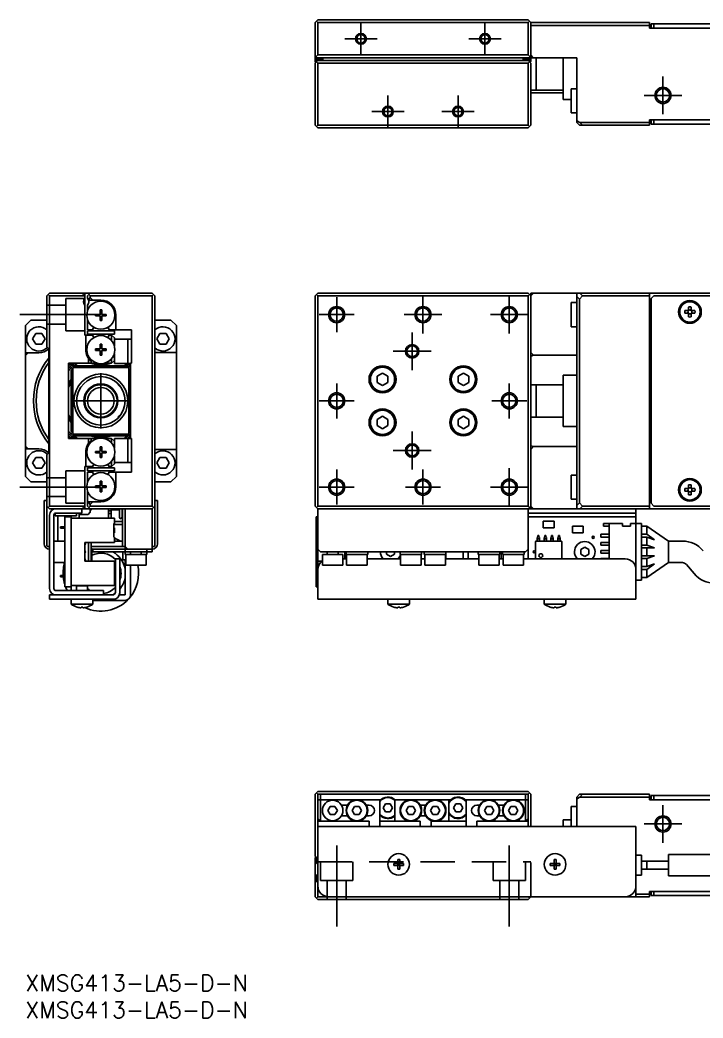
# Model space of a CAD drawing. Extents: x -1 to 551, y -8 to 181.
# Drawn here: x -1 to 125.7, y -8 to 177.1 of the extents above; entities that cross this region are included whole.
import ezdxf

# ---------------------------------------------------------------- set-up
doc = ezdxf.new("R2010")
doc.units = 0
doc.header["$LTSCALE"] = 0.5
doc.linetypes.add('CENTER', pattern=[50.8, 31.75, -6.35, 6.35, -6.35])
doc.linetypes.add('DASHED', pattern=[19.05, 12.7, -6.35])
for name, color, linetype in [('MSM_CENTER', 1, 'CENTER'), ('MSM_CONTINUOUS', 7, 'CONTINUOUS'), ('MSM_DASHED', 4, 'DASHED'), ('MSM_NARROW', 5, 'CONTINUOUS'), ('MSM_PART_NUMBER', 7, 'CONTINUOUS')]:
    doc.layers.add(name, color=color, linetype=linetype)
doc.styles.get("Standard").update_dxf_attribs({"font": 'txt.shx', "height": 1, "bigfont": 'bigfont.shx'})

# ---------------------------------------------------------------- blocks, each defined once
blk = doc.blocks.new('*U2')
at = {"layer": 'MSM_PART_NUMBER'}
blk.add_text('XMSG413-LA5-D-N', height=3, dxfattribs=at).set_placement((0, -3))
blk = doc.blocks.new('*U3')
at = {"layer": 'MSM_PART_NUMBER'}
blk.add_text('XMSG413-LA5-D-N', height=3, dxfattribs=at).set_placement((0, -8))

msp = doc.modelspace()

# ---------------------------------------------------------------- linework, layer by layer
at = {"layer": 'MSM_CENTER'}
for p, q in [((62.23, 170.64), (62.23, 176.64)), ((85.23, 170.64), (85.23, 176.64)), ((59.23, 173.64), (65.23, 173.64)), ((82.23, 173.64), (88.23, 173.64)), ((118.23, 166.64), (118.23, 159.64)), ((67.23, 157.14), (67.23, 163.14)), ((80.23, 157.14), (80.23, 163.14)), ((114.73, 163.14), (121.73, 163.14)), ((64.23, 160.14), (70.23, 160.14)), ((77.23, 160.14), (83.23, 160.14)), ((73.73, 118.98), (73.73, 125.98)), ((89.73, 118.98), (89.73, 125.98)), ((57.73, 119.23), (57.73, 125.73)), ((-1, 122.48), (14, 122.48)), ((54.48, 122.48), (60.98, 122.48)), ((70.23, 122.48), (77.23, 122.48)), ((86.23, 122.48), (93.23, 122.48)), ((71.73, 112.18), (71.73, 119.18)), ((68.23, 115.68), (75.23, 115.68)), ((14, 101.33), (14, 111.63)), ((57.73, 103.23), (57.73, 109.73)), ((89.73, 103.23), (89.73, 109.73)), ((8.85, 106.48), (19.15, 106.48)), ((54.48, 106.48), (60.98, 106.48)), ((86.48, 106.48), (92.98, 106.48)), ((71.73, 93.78), (71.73, 100.78)), ((68.23, 97.28), (75.23, 97.28)), ((57.73, 87.23), (57.73, 93.73)), ((73.73, 87.23), (73.73, 93.73)), ((89.73, 86.98), (89.73, 93.98)), ((-1, 90.48), (14, 90.48)), ((54.48, 90.48), (60.98, 90.48)), ((70.48, 90.48), (76.98, 90.48)), ((86.23, 90.48), (93.23, 90.48)), ((118.23, 31.5), (118.23, 24.5)), ((114.73, 28), (121.73, 28)), ((57.73, 24), (57.73, 9)), ((89.73, 24), (89.73, 9))]:
    msp.add_line(p, q, dxfattribs=at)
at = {"layer": 'MSM_CONTINUOUS'}
for p, q in [((54.23, 177.14), (53.73, 176.64)), ((53.73, 169.44), (53.73, 176.64)), ((54.23, 176.64), (53.98, 176.89)), ((54.23, 177.14), (93.23, 177.14)), ((93.23, 176.64), (54.23, 176.64)), ((54.23, 176.64), (54.23, 170.64)), ((93.73, 176.64), (93.23, 177.14)), ((93.48, 176.89), (93.23, 176.64)), ((93.23, 170.64), (93.23, 176.64)), ((93.73, 176.64), (115.73, 176.64)), ((93.73, 169.44), (93.73, 176.64)), ((115.73, 176.14), (93.73, 176.14)), ((115.73, 176.64), (115.73, 175.64)), ((116.03, 175.64), (116.03, 176.44)), ((116.03, 176.44), (131.03, 176.44)), ((116.53, 176.44), (116.53, 175.64)), ((131.23, 175.64), (115.73, 175.64)), ((53.73, 170.14), (54.23, 170.64)), ((54.23, 170.64), (93.23, 170.64)), ((93.23, 170.64), (93.73, 170.14)), ((94.23, 170.14), (93.73, 170.64)), ((102.23, 170.14), (53.73, 170.14)), ((53.73, 169.94), (55.13, 169.94)), ((54.23, 169.64), (53.73, 169.14)), ((53.83, 169.34), (53.73, 169.44)), ((53.73, 157.64), (53.73, 169.14)), ((53.83, 169.24), (53.83, 169.44)), ((54.23, 169.14), (53.98, 169.39)), ((54.83, 169.74), (54.13, 169.74)), ((54.23, 169.64), (93.23, 169.64)), ((93.23, 169.14), (54.23, 169.14)), ((54.23, 169.14), (54.23, 157.64)), ((55.13, 169.94), (55.13, 169.64)), ((93.73, 169.94), (92.33, 169.94)), ((92.33, 169.94), (92.33, 169.64)), ((93.33, 169.74), (92.63, 169.74)), ((93.73, 169.14), (93.23, 169.64)), ((93.48, 169.39), (93.23, 169.14)), ((93.23, 157.64), (93.23, 169.14)), ((93.63, 169.44), (93.63, 169.24)), ((93.73, 169.44), (93.63, 169.34)), ((93.73, 169.14), (93.73, 157.64)), ((94.73, 164.14), (94.73, 170.14)), ((99.73, 162.39), (99.73, 170.14)), ((102.23, 158.14), (102.23, 170.14)), ((93.73, 164.14), (99.73, 164.14)), ((93.73, 163.64), (99.73, 163.64)), ((101.23, 164.39), (101.23, 159.89)), ((102.23, 164.39), (101.23, 164.39)), ((99.73, 162.39), (101.23, 162.39)), ((101.23, 159.89), (102.23, 159.89)), ((53.73, 157.64), (54.23, 157.14)), ((53.98, 157.39), (54.23, 157.64)), ((54.23, 157.64), (93.23, 157.64)), ((93.23, 157.64), (93.48, 157.39)), ((93.23, 157.14), (93.73, 157.64)), ((102.23, 158.45), (102.84, 158.14)), ((102.73, 157.64), (102.23, 158.14)), ((115.73, 157.64), (102.73, 157.64)), ((102.84, 158.14), (115.73, 158.14)), ((102.84, 158.14), (103.34, 157.64)), ((131.23, 158.64), (115.73, 158.64)), ((115.73, 158.64), (115.73, 157.64)), ((116.03, 157.84), (116.03, 158.64)), ((116.03, 157.84), (131.43, 157.84)), ((116.53, 158.64), (116.53, 157.84)), ((93.23, 157.14), (54.23, 157.14)), ((4, 125.98), (4.5, 126.48)), ((4, 116.48), (4, 125.98)), ((4.25, 126.23), (4.5, 125.98)), ((4.5, 126.48), (23.5, 126.48)), ((4.5, 125.98), (4.5, 86.98)), ((11, 125.98), (4.5, 125.98)), ((11, 125.98), (10.5, 126.48)), ((11, 126.48), (11, 118.68)), ((11.5, 125.98), (12, 126.48)), ((11.5, 125.54), (11.5, 125.98)), ((11.75, 126.23), (12, 125.98)), ((12, 125.98), (12, 125.68)), ((23.5, 125.98), (12, 125.98)), ((24, 125.98), (23.5, 126.48)), ((23.5, 125.98), (23.75, 126.23)), ((23.5, 86.98), (23.5, 125.98)), ((24, 125.98), (24, 79.68)), ((53.73, 125.98), (54.23, 126.48)), ((53.73, 86.98), (53.73, 125.98)), ((53.98, 126.23), (54.23, 125.98)), ((54.23, 126.48), (93.23, 126.48)), ((54.23, 125.98), (54.23, 86.98)), ((93.23, 125.98), (54.23, 125.98)), ((93.23, 126.48), (93.73, 125.98)), ((93.23, 125.98), (93.48, 126.23)), ((93.23, 86.98), (93.23, 125.98)), ((93.73, 125.98), (94.23, 126.48)), ((93.73, 126.48), (93.73, 86.48)), ((137.23, 126.48), (93.73, 126.48)), ((102.23, 86.48), (102.23, 126.48)), ((103.34, 125.98), (102.73, 125.36)), ((102.84, 126.48), (103.34, 125.98)), ((115.73, 125.98), (103.34, 125.98)), ((115.73, 126.48), (115.73, 86.48)), ((116.53, 125.98), (116.03, 125.48)), ((130.53, 125.98), (116.53, 125.98)), ((11.5, 124.21), (11.5, 123.09)), ((12, 125.68), (11.69, 125.23)), ((11.7, 125.18), (14, 125.18)), ((12.5, 125.18), (12, 125.68)), ((101.23, 124.73), (101.23, 120.23)), ((102.23, 124.73), (101.23, 124.73)), ((102.73, 125.36), (102.23, 125.86)), ((102.73, 125.36), (102.73, 87.59)), ((116.03, 125.48), (116.03, 87.48)), ((13, 122.52), (13.8, 122.52)), ((13, 122.52), (13, 122.23)), ((13, 122.23), (13.8, 122.23)), ((13.53, 122.23), (13.53, 122.52)), ((13.86, 123.38), (14.15, 123.38)), ((13.86, 122.58), (13.86, 123.38)), ((14.15, 122.85), (13.86, 122.85)), ((14.15, 122.58), (14.15, 123.38)), ((14.21, 122.52), (15, 122.52)), ((14.21, 122.23), (15, 122.23)), ((14.47, 122.23), (14.47, 122.52)), ((15, 122.52), (15, 122.23)), ((16.8, 122.38), (16.8, 119.68)), ((122.99, 123.22), (122.31, 123.22)), ((122.31, 122.74), (122.99, 122.74)), ((122.99, 123.89), (122.99, 123.22)), ((122.99, 122.74), (122.99, 122.06)), ((123.47, 123.22), (123.47, 123.89)), ((124.15, 123.22), (123.47, 123.22)), ((123.47, 122.06), (123.47, 122.74)), ((123.47, 122.74), (124.15, 122.74)), ((1, 121.48), (0, 120.48)), ((0, 92.48), (0, 120.48)), ((1, 121.48), (4, 121.48)), ((11.5, 121.66), (11.5, 119.68)), ((13.86, 121.38), (13.86, 122.17)), ((13.86, 121.91), (14.15, 121.91)), ((13.86, 121.38), (14.15, 121.38)), ((14.15, 121.38), (14.15, 122.17)), ((24, 121.48), (27, 121.48)), ((28, 120.48), (27, 121.48)), ((28, 120.48), (28, 92.48)), ((1.35, 117.98), (1.92, 118.98)), ((1.92, 118.98), (3.08, 118.98)), ((3.08, 118.98), (3.65, 117.98)), ((11, 118.68), (12.45, 118.68)), ((11.2, 118.68), (11.2, 115.98)), ((11.5, 119.68), (12.45, 119.68)), ((11.5, 118.88), (11.5, 119.48)), ((16.5, 119.48), (11.5, 119.48)), ((16.5, 118.88), (11.5, 118.88)), ((12.45, 119.68), (12.6, 119.94)), ((12.45, 118.68), (12.58, 118.45)), ((15.38, 118.38), (15.55, 118.68)), ((15.4, 119.94), (15.55, 119.68)), ((15.55, 119.68), (19.7, 119.68)), ((15.55, 118.68), (16, 118.68)), ((16, 117.64), (16, 118.68)), ((16, 118.68), (16.5, 118.18)), ((16.5, 118.88), (16.5, 119.48)), ((19.7, 119.68), (19.7, 113.48)), ((24.35, 117.98), (24.92, 118.98)), ((24.92, 118.98), (26.08, 118.98)), ((26.08, 118.98), (26.65, 117.98)), ((101.23, 120.23), (102.23, 120.23)), ((1.92, 116.98), (1.35, 117.98)), ((3.08, 116.98), (1.92, 116.98)), ((3.65, 117.98), (3.08, 116.98)), ((13.86, 116.98), (14.15, 116.98)), ((13.86, 116.18), (13.86, 116.98)), ((14.15, 116.18), (14.15, 116.98)), ((16.5, 118.18), (16.5, 116.69)), ((19.7, 117.93), (16.5, 117.93)), ((19, 113.43), (19, 117.93)), ((24.92, 116.98), (24.35, 117.98)), ((26.08, 116.98), (24.92, 116.98)), ((26.65, 117.98), (26.08, 116.98)), ((0, 114.88), (0.5, 115.38)), ((0, 115.38), (2.5, 115.38)), ((4.35, 116.13), (4, 116.48)), ((4.35, 96.83), (4.35, 116.13)), ((13, 116.12), (13.8, 116.12)), ((13, 116.12), (13, 115.83)), ((13, 115.83), (13.8, 115.83)), ((13.53, 115.83), (13.53, 116.12)), ((14.15, 116.45), (13.86, 116.45)), ((13.86, 114.98), (13.86, 115.77)), ((13.86, 115.51), (14.15, 115.51)), ((13.86, 114.98), (14.15, 114.98)), ((14.15, 114.98), (14.15, 115.77)), ((14.21, 116.12), (15, 116.12)), ((14.21, 115.83), (15, 115.83)), ((14.47, 115.83), (14.47, 116.12)), ((15, 116.12), (15, 115.83)), ((16.5, 115.26), (16.5, 113.43)), ((28, 115.48), (24, 115.48)), ((94.23, 114.96), (93.73, 115.46)), ((93.73, 114.78), (94.23, 114.96)), ((102.23, 114.96), (94.23, 114.96)), ((116.03, 116.48), (115.73, 116.48)), ((8, 113.48), (8, 99.48)), ((13.29, 113.48), (8, 113.48)), ((8.5, 112.18), (9.3, 112.98)), ((9.3, 112.98), (18.7, 112.98)), ((11.7, 113.48), (11.7, 114.38)), ((12.2, 113.83), (12.2, 113.48)), ((16, 113.48), (14.71, 113.48)), ((16, 113.48), (16, 114.31)), ((16.5, 113.98), (16, 113.48)), ((16.5, 113.43), (19.5, 113.43)), ((18.7, 112.98), (19.5, 112.18)), ((19.7, 113.48), (19.5, 113.48)), ((19.5, 113.48), (19.5, 99.48)), ((115.73, 114.73), (116.03, 114.73)), ((8.5, 100.78), (8.5, 112.18)), ((8.8, 112.48), (8.8, 100.48)), ((19, 112.68), (9, 112.68)), ((19.2, 100.48), (19.2, 112.48)), ((65.23, 111.05), (66.23, 111.63)), ((66.23, 111.63), (67.23, 111.05)), ((80.23, 111.05), (81.23, 111.63)), ((81.23, 111.63), (82.23, 111.05)), ((99.73, 101.73), (99.73, 111.23)), ((102.23, 111.23), (99.73, 111.23)), ((115.93, 111.48), (115.73, 111.28)), ((116.03, 111.48), (115.93, 111.48)), ((115.93, 111.48), (115.93, 101.48)), ((17.2, 109.45), (17.2, 109.64)), ((17.2, 109.45), (17.43, 109.23)), ((17.43, 109.39), (17.43, 109.23)), ((65.23, 109.9), (65.23, 111.05)), ((66.23, 109.32), (65.23, 109.9)), ((67.23, 109.9), (66.23, 109.32)), ((67.23, 111.05), (67.23, 109.9)), ((80.23, 109.9), (80.23, 111.05)), ((81.23, 109.32), (80.23, 109.9)), ((82.23, 109.9), (81.23, 109.32)), ((82.23, 111.05), (82.23, 109.9)), ((99.73, 109.48), (93.73, 109.48)), ((94.73, 103.48), (94.73, 109.48)), ((17.43, 109.23), (17.56, 109.23)), ((17.43, 103.73), (17.2, 103.5)), ((17.43, 103.73), (17.43, 103.56)), ((17.56, 103.73), (17.43, 103.73)), ((17.2, 103.31), (17.2, 103.5)), ((65.23, 103.05), (66.23, 103.63)), ((65.23, 101.9), (65.23, 103.05)), ((66.23, 101.32), (65.23, 101.9)), ((66.23, 103.63), (67.23, 103.05)), ((67.23, 101.9), (66.23, 101.32)), ((67.23, 103.05), (67.23, 101.9)), ((80.23, 103.05), (81.23, 103.63)), ((80.23, 101.9), (80.23, 103.05)), ((81.23, 101.32), (80.23, 101.9)), ((81.23, 103.63), (82.23, 103.05)), ((82.23, 101.9), (81.23, 101.32)), ((82.23, 103.05), (82.23, 101.9)), ((93.73, 103.48), (99.73, 103.48)), ((9.3, 99.98), (8.5, 100.78)), ((9, 100.28), (19, 100.28)), ((18.7, 99.98), (9.3, 99.98)), ((19.5, 100.78), (18.7, 99.98)), ((99.73, 101.73), (102.23, 101.73)), ((115.73, 101.68), (115.93, 101.48)), ((115.93, 101.48), (116.03, 101.48)), ((8, 99.48), (13.29, 99.48)), ((11.7, 98.57), (11.7, 99.48)), ((12.2, 99.48), (12.2, 99.12)), ((14.71, 99.48), (16, 99.48)), ((16, 98.64), (16, 99.48)), ((16, 99.48), (16.5, 98.98)), ((19.5, 99.53), (16.5, 99.53)), ((16.5, 99.53), (16.5, 97.69)), ((19, 95.03), (19, 99.53)), ((19.7, 99.48), (19.5, 99.48)), ((19.7, 99.48), (19.7, 93.28)), ((94.23, 97.99), (93.73, 98.17)), ((116.03, 98.23), (115.73, 98.23)), ((0.5, 97.58), (0, 98.08)), ((0, 97.58), (2.5, 97.58)), ((4, 96.48), (4.35, 96.83)), ((4, 79.68), (4, 96.48)), ((11.2, 94.28), (11.2, 96.98)), ((13, 97.12), (13.8, 97.12)), ((13, 97.12), (13, 96.83)), ((13, 96.83), (13.8, 96.83)), ((13.53, 96.83), (13.53, 97.12)), ((13.86, 97.98), (14.15, 97.98)), ((13.86, 97.18), (13.86, 97.98)), ((14.15, 97.45), (13.86, 97.45)), ((13.86, 95.98), (13.86, 96.77)), ((13.86, 96.51), (14.15, 96.51)), ((14.15, 97.18), (14.15, 97.98)), ((14.15, 95.98), (14.15, 96.77)), ((14.21, 97.12), (15, 97.12)), ((14.21, 96.83), (15, 96.83)), ((14.47, 96.83), (14.47, 97.12)), ((15, 97.12), (15, 96.83)), ((24, 97.48), (28, 97.48)), ((93.73, 97.49), (94.23, 97.99)), ((94.23, 97.99), (102.23, 97.99)), ((115.73, 96.48), (116.03, 96.48)), ((1.35, 94.98), (1.92, 95.98)), ((1.92, 93.98), (1.35, 94.98)), ((1.92, 95.98), (3.08, 95.98)), ((3.08, 95.98), (3.65, 94.98)), ((3.65, 94.98), (3.08, 93.98)), ((12.45, 94.28), (12.58, 94.5)), ((13.86, 95.98), (14.15, 95.98)), ((15.38, 94.57), (15.55, 94.28)), ((16, 94.28), (16, 95.31)), ((16.5, 94.78), (16, 94.28)), ((16.5, 96.26), (16.5, 94.78)), ((16.5, 95.03), (19.7, 95.03)), ((24.35, 94.98), (24.92, 95.98)), ((24.92, 93.98), (24.35, 94.98)), ((24.92, 95.98), (26.08, 95.98)), ((26.08, 95.98), (26.65, 94.98)), ((26.65, 94.98), (26.08, 93.98)), ((3.08, 93.98), (1.92, 93.98)), ((12.45, 94.28), (11, 94.28)), ((11, 94.28), (11, 86.48)), ((11.5, 93.48), (11.5, 94.08)), ((16.5, 94.08), (11.5, 94.08)), ((16.5, 93.48), (11.5, 93.48)), ((12.45, 93.28), (11.5, 93.28)), ((11.5, 93.28), (11.5, 91.29)), ((12.6, 93.02), (12.45, 93.28)), ((15.55, 93.28), (15.4, 93.02)), ((16, 94.28), (15.55, 94.28)), ((19.7, 93.28), (15.55, 93.28)), ((16.5, 93.48), (16.5, 94.08)), ((16.8, 93.28), (16.8, 90.58)), ((26.08, 93.98), (24.92, 93.98)), ((101.23, 92.73), (101.23, 88.23)), ((102.23, 92.73), (101.23, 92.73)), ((0, 92.48), (1, 91.48)), ((4, 91.48), (1, 91.48)), ((13, 90.72), (13.8, 90.72)), ((13, 90.72), (13, 90.43)), ((13.53, 90.43), (13.53, 90.72)), ((13.86, 91.58), (14.15, 91.58)), ((13.86, 90.78), (13.86, 91.58)), ((14.15, 91.05), (13.86, 91.05)), ((14.15, 90.78), (14.15, 91.58)), ((14.21, 90.72), (15, 90.72)), ((14.47, 90.43), (14.47, 90.72)), ((15, 90.72), (15, 90.43)), ((27, 91.48), (24, 91.48)), ((27, 91.48), (28, 92.48)), ((122.99, 90.89), (122.99, 90.22)), ((123.47, 90.22), (123.47, 90.89)), ((11.5, 89.86), (11.5, 86.98)), ((13, 90.43), (13.8, 90.43)), ((13.86, 89.58), (13.86, 90.37)), ((13.86, 90.11), (14.15, 90.11)), ((13.86, 89.58), (14.15, 89.58)), ((14.15, 89.58), (14.15, 90.37)), ((14.21, 90.43), (15, 90.43)), ((122.99, 90.22), (122.31, 90.22)), ((122.31, 89.74), (122.99, 89.74)), ((122.99, 89.74), (122.99, 89.06)), ((124.15, 90.22), (123.47, 90.22)), ((123.47, 89.06), (123.47, 89.74)), ((123.47, 89.74), (124.15, 89.74)), ((3.5, 87.98), (3.5, 79.98)), ((3.5, 87.98), (4, 87.98)), ((11.5, 87.78), (14, 87.78)), ((11.65, 87.78), (12, 87.28)), ((12, 87.28), (12.5, 87.78)), ((12, 87.28), (12, 86.98)), ((24, 87.98), (24.5, 87.98)), ((24.5, 87.98), (24.5, 79.98)), ((101.23, 88.23), (102.23, 88.23)), ((102.23, 87.09), (102.73, 87.59)), ((102.73, 87.59), (103.34, 86.98)), ((116.03, 87.48), (116.53, 86.98)), ((4.5, 86.48), (4, 86.98)), ((4.5, 86.98), (4.25, 86.73)), ((4.5, 86.98), (11, 86.98)), ((23.5, 86.48), (4.5, 86.48)), ((4.5, 85.28), (4.5, 71.68)), ((5.3, 85.28), (5.3, 71.68)), ((5.5, 85.62), (5.5, 85.18)), ((9.5, 85.18), (5.5, 85.18)), ((10.5, 85.68), (5.7, 85.68)), ((6, 85.18), (6, 80.48)), ((9.5, 85.18), (9.5, 85.68)), ((10, 84.73), (10, 85.68)), ((11.58, 85.4), (10, 85.4)), ((10.5, 86.48), (11, 86.98)), ((10.5, 86.48), (10.5, 85.68)), ((11.5, 86.98), (12, 86.48)), ((11.97, 85.75), (11.65, 85.42)), ((12, 86.98), (11.75, 86.73)), ((12, 86.98), (23.5, 86.98)), ((12, 86.48), (12, 85.82)), ((12, 86.29), (12.11, 86.29)), ((15.43, 86.48), (15.43, 84.73)), ((15.43, 86.08), (15.93, 86.08)), ((15.43, 85.58), (15.93, 85.58)), ((15.93, 84.73), (15.93, 86.48)), ((17.43, 86.28), (15.93, 86.28)), ((17.43, 86.48), (17.43, 84.88)), ((17.93, 84.88), (17.93, 86.48)), ((18, 86.28), (17.93, 86.28)), ((18, 86.48), (18, 79.48)), ((18.5, 86.48), (18.5, 77.98)), ((23.75, 86.73), (23.5, 86.98)), ((23.5, 86.48), (24, 86.98)), ((23.5, 86.48), (23.5, 78.48)), ((54.23, 86.48), (53.73, 86.98)), ((54.23, 86.98), (53.98, 86.73)), ((54.23, 86.98), (93.23, 86.98)), ((131.23, 86.48), (54.23, 86.48)), ((54.23, 86.48), (54.23, 69.68)), ((93.48, 86.73), (93.23, 86.98)), ((93.73, 86.98), (93.23, 86.48)), ((93.23, 86.48), (93.23, 77.18)), ((93.23, 85.68), (113.23, 85.68)), ((94.23, 86.48), (93.73, 86.98)), ((103.34, 86.98), (102.84, 86.48)), ((103.34, 86.98), (115.73, 86.98)), ((113.23, 86.48), (113.23, 69.68)), ((116.53, 86.98), (130.53, 86.98)), ((7.3, 71.98), (7.3, 84.98)), ((7.3, 84.98), (8.5, 84.98)), ((8.5, 84.98), (8.5, 71.28)), ((16.5, 84.73), (8.5, 84.73)), ((16.4, 81.23), (16.4, 83.73)), ((16.5, 83.73), (16.4, 83.73)), ((18, 83.58), (16.4, 83.58)), ((16.5, 83.73), (16.5, 84.73)), ((18, 84.08), (16.5, 84.08)), ((53.93, 71.98), (53.93, 84.98)), ((53.93, 84.98), (54.23, 84.98)), ((93.23, 84.98), (113.23, 84.98)), ((96.04, 84.18), (96.04, 82.93)), ((98.04, 84.18), (96.04, 84.18)), ((98.04, 82.93), (98.04, 84.18)), ((107.23, 83.23), (107.23, 83.73)), ((107.23, 83.73), (110.73, 83.73)), ((108.23, 83.73), (108.23, 77.18)), ((110.73, 83.73), (110.73, 83.23)), ((112.23, 83.73), (112.23, 83.23)), ((114.23, 83.73), (112.23, 83.73)), ((114.23, 83.73), (114.23, 73.23)), ((6.5, 83.1), (6.5, 82.85)), ((7.3, 83.1), (6.5, 83.1)), ((7.3, 82.85), (6.5, 82.85)), ((16.4, 82.93), (16.5, 82.93)), ((16.4, 82.55), (16.5, 82.55)), ((16.4, 82.4), (16.5, 82.4)), ((16.4, 82.03), (16.5, 82.03)), ((16.5, 82.03), (16.5, 82.93)), ((95.23, 81.48), (95.03, 81.48)), ((95.03, 81.23), (95.03, 81.48)), ((95.23, 81.48), (95.23, 81.23)), ((96.04, 82.93), (98.04, 82.93)), ((96.3, 81.23), (96.3, 81.48)), ((96.5, 81.48), (96.3, 81.48)), ((96.5, 81.48), (96.5, 81.23)), ((97.57, 81.23), (97.57, 81.48)), ((97.77, 81.48), (97.57, 81.48)), ((97.77, 81.48), (97.77, 81.23)), ((99.04, 81.48), (98.84, 81.48)), ((98.84, 81.23), (98.84, 81.48)), ((99.04, 81.48), (99.04, 81.23)), ((103.44, 83.23), (101.44, 83.23)), ((101.44, 83.23), (101.44, 81.98)), ((101.44, 81.98), (103.44, 81.98)), ((103.44, 81.98), (103.44, 83.23)), ((108.23, 81.73), (106.73, 81.73)), ((106.73, 81.23), (106.73, 81.73)), ((107.23, 83.23), (108.23, 83.23)), ((112.23, 83.23), (110.73, 83.23)), ((115.23, 83.23), (114.23, 83.23)), ((114.23, 81.73), (115.23, 81.73)), ((119.23, 80.48), (115.23, 83.23)), ((115.23, 83.23), (115.23, 81.73)), ((115.23, 81.73), (116.68, 80.73)), ((7.3, 80.48), (5.3, 80.48)), ((11, 80.23), (16.5, 80.23)), ((11, 76.73), (11, 80.23)), ((11.7, 80.23), (11.7, 76.73)), ((12.2, 80.23), (12.2, 76.73)), ((16.5, 81.23), (16.4, 81.23)), ((16.5, 80.23), (16.5, 81.23)), ((16.5, 80.48), (18, 80.48)), ((94.59, 77.18), (94.59, 80.33)), ((94.69, 80.43), (99.39, 80.43)), ((94.92, 81.16), (95.03, 81.23)), ((94.92, 80.43), (94.92, 81.16)), ((94.92, 80.87), (95.35, 80.87)), ((95.23, 81.23), (95.35, 81.16)), ((95.35, 80.43), (95.35, 81.16)), ((96.19, 81.16), (96.3, 81.23)), ((96.19, 80.43), (96.19, 81.16)), ((96.19, 80.87), (96.62, 80.87)), ((96.5, 81.23), (96.62, 81.16)), ((96.62, 80.43), (96.62, 81.16)), ((97.46, 81.16), (97.57, 81.23)), ((97.46, 80.43), (97.46, 81.16)), ((97.46, 80.87), (97.89, 80.87)), ((97.77, 81.23), (97.89, 81.16)), ((97.89, 80.43), (97.89, 81.16)), ((98.73, 81.16), (98.84, 81.23)), ((98.73, 80.43), (98.73, 81.16)), ((98.73, 80.87), (99.16, 80.87)), ((99.04, 81.23), (99.16, 81.16)), ((99.16, 80.43), (99.16, 81.16)), ((99.49, 80.33), (99.49, 77.18)), ((106.73, 81.23), (108.23, 81.23)), ((108.23, 80.23), (106.73, 80.23)), ((106.73, 79.73), (106.73, 80.23)), ((106.73, 79.73), (108.23, 79.73)), ((115.23, 81.23), (114.23, 81.23)), ((114.23, 79.73), (115.23, 79.73)), ((116.68, 80.73), (115.23, 81.23)), ((115.23, 81.23), (115.23, 79.73)), ((115.23, 79.73), (116.68, 79.23)), ((119.23, 80.48), (119.23, 76.48)), ((121.83, 80.48), (119.23, 80.48)), ((4.2, 79.48), (4.5, 79.48)), ((12.2, 79.48), (18.5, 79.48)), ((12.29, 78.98), (23.5, 78.98)), ((12.35, 76.73), (12.35, 78.48)), ((12.5, 78.48), (12.5, 78.98)), ((23.5, 78.48), (12.5, 78.48)), ((18.1, 78.48), (18.1, 76.98)), ((19, 78.98), (18.5, 79.48)), ((22.5, 77.98), (18.5, 77.98)), ((18.6, 77.98), (18.6, 75.98)), ((19.5, 78.48), (19.5, 77.98)), ((21.5, 77.98), (21.5, 78.48)), ((22.4, 75.98), (22.4, 77.98)), ((22.5, 77.98), (22.5, 78.98)), ((23.5, 79.48), (23.8, 79.48)), ((54.23, 78.98), (54.73, 78.48)), ((54.73, 78.48), (92.73, 78.48)), ((58.88, 77.98), (55.08, 77.98)), ((55.08, 77.98), (55.08, 75.98)), ((55.98, 78.48), (55.98, 77.98)), ((57.98, 77.98), (57.98, 78.48)), ((58.88, 75.98), (58.88, 77.98)), ((59.23, 77.18), (59.23, 78.48)), ((59.48, 78.48), (59.48, 77.98)), ((63.48, 77.98), (59.48, 77.98)), ((59.58, 77.98), (59.58, 75.98)), ((63.38, 75.98), (63.38, 77.98)), ((63.4, 77.18), (63.4, 77.98)), ((63.48, 77.98), (63.48, 78.48)), ((66.98, 78.04), (66.98, 78.48)), ((67.73, 77.61), (66.98, 78.04)), ((68.48, 78.04), (67.73, 77.61)), ((68.48, 78.48), (68.48, 78.04)), ((69.48, 78.48), (69.48, 77.98)), ((73.48, 77.98), (69.48, 77.98)), ((69.58, 77.98), (69.58, 75.98)), ((73.38, 75.98), (73.38, 77.98)), ((73.48, 77.98), (73.48, 78.48)), ((73.98, 78.48), (73.98, 77.98)), ((77.98, 77.98), (73.98, 77.98)), ((74.08, 77.98), (74.08, 75.98)), ((77.88, 75.98), (77.88, 77.98)), ((77.98, 77.98), (77.98, 78.48)), ((77.98, 77.98), (77.98, 77.18)), ((81.18, 77.18), (81.18, 78.48)), ((82.1, 78.48), (82.1, 77.18)), ((83.98, 78.48), (83.98, 77.98)), ((87.98, 77.98), (83.98, 77.98)), ((84.08, 77.98), (84.08, 75.98)), ((87.88, 75.98), (87.88, 77.98)), ((87.98, 77.98), (87.98, 78.48)), ((88.23, 77.18), (88.23, 78.48)), ((88.48, 78.48), (88.48, 77.98)), ((92.48, 77.98), (88.48, 77.98)), ((88.58, 77.98), (88.58, 75.98)), ((92.38, 75.98), (92.38, 77.98)), ((92.48, 77.98), (92.48, 78.48)), ((92.73, 78.48), (93.23, 78.98)), ((102.98, 78.91), (103.73, 79.34)), ((102.98, 78.04), (102.98, 78.91)), ((103.73, 77.61), (102.98, 78.04)), ((103.73, 79.34), (104.48, 78.91)), ((104.48, 78.04), (103.73, 77.61)), ((104.48, 78.91), (104.48, 78.04)), ((108.23, 78.73), (106.73, 78.73)), ((106.73, 78.23), (106.73, 78.73)), ((106.73, 78.23), (108.23, 78.23)), ((116.68, 79.23), (114.23, 79.23)), ((115.23, 79.23), (115.23, 77.73)), ((5.3, 76.48), (7.3, 76.48)), ((16.5, 76.73), (11, 76.73)), ((16.5, 72.23), (16.5, 76.73)), ((16.7, 77.18), (17.5, 77.18)), ((16.7, 70.98), (16.7, 77.18)), ((17.5, 77.18), (17.5, 70.88)), ((18.1, 76.98), (18.6, 76.98)), ((18.5, 70.48), (18.5, 76.98)), ((18.6, 75.98), (22.4, 75.98)), ((19.5, 70.48), (19.5, 75.98)), ((54.97, 76.73), (54.23, 76.73)), ((55.08, 75.98), (58.88, 75.98)), ((58.88, 77.18), (59.58, 77.18)), ((59.58, 75.98), (63.38, 75.98)), ((63.38, 77.18), (69.58, 77.18)), ((69.58, 75.98), (73.38, 75.98)), ((73.38, 77.18), (74.08, 77.18)), ((74.08, 75.98), (77.88, 75.98)), ((77.88, 77.18), (84.08, 77.18)), ((84.08, 75.98), (87.88, 75.98)), ((87.88, 77.18), (88.58, 77.18)), ((88.58, 75.98), (92.38, 75.98)), ((92.38, 77.18), (111.23, 77.18)), ((106.73, 77.18), (106.73, 77.23)), ((108.23, 77.23), (106.73, 77.23)), ((114.23, 77.73), (116.68, 77.73)), ((115.23, 77.23), (114.23, 77.23)), ((116.68, 77.73), (115.23, 77.23)), ((115.23, 77.23), (115.23, 75.73)), ((115.23, 73.73), (119.23, 76.48)), ((115.23, 75.73), (116.68, 76.23)), ((116.68, 76.23), (115.23, 75.23)), ((119.23, 76.48), (121.83, 76.48)), ((122.6, 76.12), (124.01, 74.43)), ((6.5, 74.1), (6.5, 73.85)), ((7.3, 74.1), (6.5, 74.1)), ((114.23, 75.73), (115.23, 75.73)), ((115.23, 75.23), (114.23, 75.23)), ((115.23, 75.23), (115.23, 73.73)), ((7.3, 73.85), (6.5, 73.85)), ((8.5, 72.23), (16.5, 72.23)), ((9.55, 72.23), (9.5, 72.18)), ((9.5, 72.23), (9.5, 71.28)), ((11.5, 72.18), (11.45, 72.23)), ((114.23, 73.23), (113.23, 73.23)), ((114.23, 73.73), (115.23, 73.73)), ((4.5, 69.68), (4.5, 70.48)), ((16.2, 70.48), (4.5, 70.48)), ((5.7, 71.28), (14.5, 71.28)), ((7.3, 71.98), (8.5, 71.98)), ((11.5, 72.18), (9.5, 72.18)), ((11.5, 71.28), (11.5, 72.18)), ((14.5, 71.28), (14.5, 70.48)), ((17.43, 70.48), (18.5, 70.48)), ((54.23, 71.98), (53.93, 71.98)), ((16.3, 69.68), (4.5, 69.68)), ((8.5, 69.68), (8.5, 68.78)), ((12.5, 68.78), (8.5, 68.78)), ((12.5, 68.78), (12.5, 69.68)), ((12.5, 69.48), (18.5, 69.48)), ((113.23, 69.68), (54.23, 69.68)), ((67.23, 69.68), (67.23, 68.78)), ((71.23, 68.78), (67.23, 68.78)), ((71.23, 68.78), (71.23, 69.68)), ((96.23, 69.68), (96.23, 68.78)), ((100.23, 68.78), (96.23, 68.78)), ((100.23, 68.78), (100.23, 69.68)), ((9.61, 68.2), (9.61, 68.21)), ((10.32, 68.21), (10.68, 68.21)), ((10.32, 68.09), (10.32, 68.21)), ((10.68, 68.21), (10.68, 68.09)), ((11.39, 68.21), (11.39, 68.2)), ((68.34, 68.2), (68.34, 68.21)), ((69.05, 68.21), (69.41, 68.21)), ((69.05, 68.09), (69.05, 68.21)), ((69.41, 68.21), (69.41, 68.09)), ((70.12, 68.21), (70.12, 68.2)), ((97.34, 68.2), (97.34, 68.21)), ((98.05, 68.21), (98.41, 68.21)), ((98.05, 68.09), (98.05, 68.21)), ((98.41, 68.21), (98.41, 68.09)), ((99.12, 68.21), (99.12, 68.2)), ((54.23, 34), (53.73, 33.5)), ((53.73, 22), (53.73, 33.5)), ((54.23, 33.5), (53.98, 33.75)), ((54.23, 34), (93.23, 34)), ((54.23, 14.5), (54.23, 33.5)), ((54.23, 33.5), (93.23, 33.5)), ((54.73, 33.5), (54.73, 28.5)), ((92.73, 28.5), (92.73, 33.5)), ((93.73, 33.5), (93.23, 34)), ((93.48, 33.75), (93.23, 33.5)), ((93.23, 27.5), (93.23, 33.5)), ((93.73, 33.5), (93.73, 27.5)), ((102.23, 33), (102.73, 33.5)), ((102.73, 33.5), (115.73, 33.5)), ((103.34, 33.5), (102.84, 33)), ((115.73, 33.5), (115.73, 32.5)), ((65.91, 32.5), (54.23, 32.5)), ((59.75, 31.5), (58.6, 31.5)), ((63.73, 31.5), (63.21, 31.5)), ((65.73, 27.5), (65.73, 32.5)), ((66.36, 31), (66.8, 31.75)), ((66.8, 31.75), (67.66, 31.75)), ((67.66, 31.75), (68.1, 31)), ((68.53, 28.5), (68.53, 32.5)), ((78.91, 32.5), (68.53, 32.5)), ((74.25, 31.5), (73.21, 31.5)), ((78.53, 32.5), (78.53, 28.5)), ((79.36, 31), (79.8, 31.75)), ((79.8, 31.75), (80.66, 31.75)), ((80.66, 31.75), (81.1, 31)), ((93.23, 32.5), (81.55, 32.5)), ((81.73, 27.5), (81.73, 32.5)), ((84.25, 31.5), (83.73, 31.5)), ((88.75, 31.5), (87.71, 31.5)), ((102.84, 33), (102.23, 32.69)), ((102.23, 33), (102.23, 27.5)), ((115.73, 33), (102.84, 33)), ((115.73, 32.5), (131.23, 32.5)), ((116.03, 32.5), (116.03, 33.3)), ((116.03, 33.3), (131.23, 33.3)), ((116.53, 33.3), (116.53, 32.5)), ((56.11, 30.5), (56.55, 31.25)), ((56.55, 29.75), (56.11, 30.5)), ((56.55, 31.25), (57.41, 31.25)), ((57.41, 29.75), (56.55, 29.75)), ((57.41, 31.25), (57.85, 30.5)), ((57.85, 30.5), (57.41, 29.75)), ((60.61, 30.5), (61.05, 31.25)), ((61.05, 29.75), (60.61, 30.5)), ((61.05, 31.25), (61.91, 31.25)), ((61.91, 29.75), (61.05, 29.75)), ((61.91, 31.25), (62.35, 30.5)), ((62.35, 30.5), (61.91, 29.75)), ((66.8, 30.25), (66.36, 31)), ((67.66, 30.25), (66.8, 30.25)), ((68.1, 31), (67.66, 30.25)), ((70.61, 30.5), (71.05, 31.25)), ((71.05, 29.75), (70.61, 30.5)), ((71.05, 31.25), (71.91, 31.25)), ((71.91, 29.75), (71.05, 29.75)), ((71.91, 31.25), (72.35, 30.5)), ((72.35, 30.5), (71.91, 29.75)), ((75.11, 30.5), (75.55, 31.25)), ((75.55, 29.75), (75.11, 30.5)), ((75.55, 31.25), (76.41, 31.25)), ((76.41, 29.75), (75.55, 29.75)), ((76.41, 31.25), (76.85, 30.5)), ((76.85, 30.5), (76.41, 29.75)), ((79.8, 30.25), (79.36, 31)), ((80.66, 30.25), (79.8, 30.25)), ((81.1, 31), (80.66, 30.25)), ((85.11, 30.5), (85.55, 31.25)), ((85.55, 29.75), (85.11, 30.5)), ((85.55, 31.25), (86.41, 31.25)), ((86.41, 29.75), (85.55, 29.75)), ((86.41, 31.25), (86.85, 30.5)), ((86.85, 30.5), (86.41, 29.75)), ((89.61, 30.5), (90.05, 31.25)), ((90.05, 29.75), (89.61, 30.5)), ((90.05, 31.25), (90.91, 31.25)), ((90.91, 29.75), (90.05, 29.75)), ((90.91, 31.25), (91.35, 30.5)), ((91.35, 30.5), (90.91, 29.75)), ((102.23, 31.25), (101.23, 31.25)), ((101.23, 31.25), (101.23, 27.5)), ((54.73, 28.5), (54.23, 29)), ((54.23, 28.5), (63.73, 28.5)), ((58.6, 29.5), (59.75, 29.5)), ((63.21, 29.5), (63.73, 29.5)), ((63.73, 27.5), (63.73, 28.5)), ((73.23, 28.5), (65.73, 28.5)), ((73.21, 29.5), (74.25, 29.5)), ((73.23, 27.5), (73.23, 28.5)), ((75.23, 28.5), (75.23, 27.5)), ((81.73, 28.5), (75.23, 28.5)), ((83.73, 29.5), (84.25, 29.5)), ((83.73, 28.5), (83.73, 27.5)), ((83.73, 28.5), (93.23, 28.5)), ((87.71, 29.5), (88.75, 29.5)), ((93.23, 29), (92.73, 28.5)), ((99.73, 27.5), (99.73, 28.75)), ((101.23, 28.75), (99.73, 28.75)), ((54.23, 27.5), (113.23, 27.5)), ((113.23, 27.5), (113.23, 14.5)), ((128.35, 22.35), (119.23, 22.35)), ((119.23, 22.35), (119.23, 18.35)), ((53.73, 22), (54.23, 21.5)), ((53.73, 21.7), (53.83, 21.8)), ((53.73, 21.7), (53.73, 14.5)), ((53.73, 21.2), (54.23, 21.2)), ((54.23, 20.5), (53.73, 21)), ((53.73, 21), (54.23, 21)), ((53.83, 21.7), (53.83, 21.9)), ((53.98, 21.75), (54.23, 22)), ((54.13, 21.4), (54.23, 21.4)), ((68.34, 20.32), (68.34, 20.68)), ((68.34, 20.68), (69.05, 20.68)), ((69.05, 21.39), (69.41, 21.39)), ((69.05, 20.68), (69.05, 21.39)), ((69.06, 20.67), (69.05, 20.68)), ((69.06, 20.67), (69.4, 20.67)), ((69.06, 20.33), (69.06, 20.67)), ((69.4, 20.67), (69.41, 20.68)), ((69.4, 20.67), (69.4, 20.33)), ((69.41, 21.39), (69.41, 20.68)), ((69.41, 20.68), (70.12, 20.68)), ((70.12, 20.68), (70.12, 20.32)), ((97.34, 20.32), (97.34, 20.68)), ((97.34, 20.68), (98.05, 20.68)), ((98.05, 21.39), (98.41, 21.39)), ((98.05, 20.68), (98.05, 21.39)), ((98.06, 20.67), (98.05, 20.68)), ((98.06, 20.67), (98.4, 20.67)), ((98.06, 20.33), (98.06, 20.67)), ((98.4, 20.67), (98.41, 20.68)), ((98.4, 20.67), (98.4, 20.33)), ((98.41, 21.39), (98.41, 20.68)), ((98.41, 20.68), (99.12, 20.68)), ((99.12, 20.68), (99.12, 20.32)), ((114.23, 22.2), (113.23, 22.2)), ((114.23, 22.2), (114.23, 18.5)), ((119.23, 21.1), (114.23, 21.1)), ((115.23, 21.1), (115.23, 19.6)), ((69.05, 20.32), (68.34, 20.32)), ((69.06, 20.33), (69.05, 20.32)), ((69.05, 19.61), (69.05, 20.32)), ((69.41, 19.61), (69.05, 19.61)), ((69.4, 20.33), (69.06, 20.33)), ((69.4, 20.33), (69.41, 20.32)), ((69.41, 20.32), (69.41, 19.61)), ((70.12, 20.32), (69.41, 20.32)), ((98.05, 20.32), (97.34, 20.32)), ((98.06, 20.33), (98.05, 20.32)), ((98.05, 19.61), (98.05, 20.32)), ((98.41, 19.61), (98.05, 19.61)), ((98.4, 20.33), (98.06, 20.33)), ((98.4, 20.33), (98.41, 20.32)), ((98.41, 20.32), (98.41, 19.61)), ((99.12, 20.32), (98.41, 20.32)), ((114.23, 19.6), (119.23, 19.6)), ((53.93, 17.3), (53.93, 18.5)), ((54.23, 18.5), (53.93, 18.5)), ((54.23, 17.3), (53.93, 17.3)), ((114.23, 18.5), (113.23, 18.5)), ((119.23, 18.35), (128.35, 18.35)), ((113.23, 15), (115.73, 15)), ((115.73, 15.5), (131.23, 15.5)), ((115.73, 15.5), (115.73, 14.5)), ((116.03, 14.7), (116.03, 15.5)), ((116.53, 15.5), (116.53, 14.7)), ((53.73, 14.5), (54.23, 14)), ((53.98, 14.25), (54.23, 14.5)), ((115.73, 14.5), (54.23, 14.5)), ((93.23, 14), (54.23, 14)), ((93.23, 14.5), (93.48, 14.25)), ((93.23, 14), (93.73, 14.5)), ((131.03, 14.7), (116.03, 14.7))]:
    msp.add_line(p, q, dxfattribs=at)
for centre, radius in [((62.23, 173.64), 0.783), ((85.23, 173.64), 0.783), ((118.23, 163.14), 1.23), ((67.23, 160.14), 0.783), ((80.23, 160.14), 0.783), ((14, 122.38), 2.6), ((123.23, 122.98), 2.1), ((123.23, 122.98), 1.9), ((14, 115.98), 2.6), ((71.73, 115.68), 1.01), ((66.23, 110.48), 2.5), ((81.23, 110.48), 2.5), ((14, 106.48), 5), ((66.23, 110.48), 2.25), ((81.23, 110.48), 2.25), ((14, 106.48), 4.5), ((14, 106.48), 3.15), ((14, 106.48), 3), ((66.23, 102.48), 2.5), ((66.23, 102.48), 2.25), ((81.23, 102.48), 2.5), ((81.23, 102.48), 2.25), ((14, 96.98), 2.6), ((71.73, 97.28), 1.01), ((14, 90.58), 2.6), ((123.23, 89.98), 2.1), ((123.23, 89.98), 1.9), ((105.29, 81.17), 0.2), ((94.35, 78.48), 0.2), ((95.59, 77.78), 0.35), ((56.98, 30.5), 1.9), ((61.48, 30.5), 2), ((61.48, 30.5), 1.9), ((71.48, 30.5), 2), ((71.48, 30.5), 1.9), ((75.98, 30.5), 2), ((75.98, 30.5), 1.9), ((85.98, 30.5), 2), ((85.98, 30.5), 1.9), ((90.48, 30.5), 2), ((90.48, 30.5), 1.9), ((118.23, 28), 1.23), ((69.23, 20.5), 2), ((98.23, 20.5), 2)]:
    msp.add_circle(centre, radius, dxfattribs=at)
at = {"layer": 'MSM_CONTINUOUS', "extrusion": (0, 0, -1)}
for centre in [(-57.73, 122.48), (-73.73, 122.48), (-89.73, 122.48), (-57.73, 106.48), (-89.73, 106.48), (-57.73, 90.48), (-73.73, 90.48), (-89.73, 90.48)]:
    msp.add_circle(centre, 1.23, dxfattribs=at)
at = {"layer": 'MSM_CONTINUOUS'}
for centre, radius, start, end in [((54.13, 169.44), 0.3, 90, 180), ((54.83, 169.44), 0.3, 41.8103, 90), ((92.63, 169.44), 0.3, 90, 138.1897), ((93.33, 169.44), 0.3, 0, 90), ((11.75, 124.88), 1, 138.5904, 221.4096), ((10.75, 124.88), 1, 318.5904, 41.4096), ((14, 122.38), 2.8, 0, 90), ((13.8, 122.58), 0.06, 270, 0), ((13.8, 122.17), 0.06, 0, 90), ((14.21, 122.58), 0.06, 180, 270), ((14.21, 122.17), 0.06, 90, 180), ((123.23, 122.98), 0.95, 165.3667, 194.6333), ((123.23, 122.98), 0.365, 138.8496, 221.1504), ((123.23, 122.98), 0.95, 75.3667, 104.6333), ((123.23, 122.98), 0.365, 48.8496, 131.1504), ((123.23, 122.98), 0.365, 228.8496, 311.1504), ((123.23, 122.98), 0.365, 318.8496, 41.1504), ((123.23, 122.98), 0.95, 345.3667, 14.6333), ((123.23, 122.98), 0.95, 255.3667, 284.6333), ((2.5, 117.98), 2.25, 48.1897, 315), ((14, 119.18), 1.59, 143.8028, 169.1069), ((14, 119.18), 1.59, 190.8931, 216.1972), ((14.12, 119.06), 1.75, 142.994, 150), ((14, 119.18), 1.59, 10.8931, 36.1972), ((13.89, 119.06), 1.75, 30, 37.006), ((14, 119.18), 1.59, 323.8028, 349.1069), ((25.5, 117.98), 2.25, 228.1897, 131.8103), ((14.12, 119.29), 1.75, 208.6217, 217.006), ((13.89, 119.29), 1.75, 322.994, 328.6217), ((2.5, 117.98), 2.6, 270, 315), ((14, 115.98), 2.8, 180, 229.9948), ((13.8, 116.18), 0.06, 270, 0), ((13.8, 115.77), 0.06, 0, 90), ((14.21, 116.18), 0.06, 180, 270), ((14.21, 115.77), 0.06, 90, 180), ((14, 106.48), 12.5, 140.5338, 219.4662), ((14, 106.48), 12, 143.5298, 216.4702), ((14, 106.48), 8.2, 121.3881, 137.0297), ((14, 106.48), 9, 128.9424, 131.8103), ((14, 106.48), 8.8, 127.3018, 132.9859), ((14, 106.48), 8.5, 124.5603, 134.9009), ((14, 106.48), 6.8, 72.9174, 107.0826), ((14, 106.48), 8.2, 47.8764, 57.9474), ((14, 106.48), 8.5, 49.6798, 54.8499), ((14, 106.48), 8.8, 51.3178, 52.1643), ((14, 106.48), 6.8, 143.9811, 151.9275), ((14, 106.48), 6.5, 147.7958, 157.3801), ((14, 106.48), 6.5, 202.6199, 212.2042), ((14, 106.48), 6.8, 208.0725, 216.0189), ((14, 106.48), 8.2, 222.9703, 238.6118), ((14, 106.48), 8.5, 225.0991, 235.4397), ((14, 106.48), 8.8, 227.0141, 232.6982), ((14, 106.48), 6.8, 252.9174, 287.0826), ((14, 106.48), 8.2, 302.0526, 312.1236), ((14, 106.48), 8.5, 305.1501, 310.3202), ((14, 106.48), 9, 228.1897, 231.0576), ((14, 96.98), 2.8, 130.0052, 180), ((14, 106.48), 8.8, 307.8357, 308.6822), ((2.5, 94.98), 2.25, 45, 311.8103), ((2.5, 94.98), 2.6, 45, 90), ((13.8, 97.18), 0.06, 270, 0), ((13.8, 96.77), 0.06, 0, 90), ((14.21, 97.18), 0.06, 180, 270), ((14.21, 96.77), 0.06, 90, 180), ((25.5, 94.98), 2.25, 228.1897, 131.8103), ((14, 93.78), 1.59, 143.8028, 169.1069), ((14.12, 93.66), 1.75, 142.994, 151.3783), ((14, 93.78), 1.59, 10.8931, 36.1972), ((13.89, 93.66), 1.75, 31.3783, 37.006), ((14, 93.78), 1.59, 190.8931, 216.1972), ((14.12, 93.89), 1.75, 210, 217.006), ((14, 93.78), 1.59, 323.8028, 349.1069), ((13.89, 93.89), 1.75, 322.994, 330), ((13.8, 90.78), 0.06, 270, 0), ((14.21, 90.78), 0.06, 180, 270), ((123.23, 89.98), 0.95, 75.3667, 104.6333), ((13.8, 90.37), 0.06, 0, 90), ((14, 90.58), 2.8, 270, 0), ((14.21, 90.37), 0.06, 90, 180), ((123.23, 89.98), 0.95, 165.3667, 194.6333), ((123.23, 89.98), 0.365, 138.8496, 221.1504), ((123.23, 89.98), 0.365, 48.8496, 131.1504), ((123.23, 89.98), 0.365, 228.8496, 311.1504), ((123.23, 89.98), 0.95, 255.3667, 284.6333), ((123.23, 89.98), 0.365, 318.8496, 41.1504), ((123.23, 89.98), 0.95, 345.3667, 14.6333), ((5.7, 85.28), 1.2, 90, 180), ((5.7, 85.28), 0.4, 90, 180), ((11.58, 85.5), 0.1, 270, 315), ((11.9, 85.82), 0.1, 315, 0), ((12.11, 86.62), 0.33, 270, 334.8973), ((17.68, 84.88), 0.25, 180, 0), ((4.5, 79.98), 1, 180, 270), ((4.2, 79.68), 0.2, 180, 270), ((10.9, 79.98), 0.25, 293.5782, 66.4218), ((14, 74.48), 7, 58.9973, 69.0752), ((23.5, 79.98), 1, 270, 0), ((23.8, 79.68), 0.2, 270, 0), ((94.69, 80.33), 0.1, 90, 180), ((99.39, 80.33), 0.1, 0, 90), ((103.73, 78.48), 1.9, 316.8264, 223.1736), ((121.83, 75.48), 5, 40, 90), ((10.9, 78.48), 0.25, 293.5782, 66.4218), ((10.35, 78.48), 2, 337.6684, 22.3316), ((14, 74.48), 4.57, 109.1612, 111.3849), ((14, 74.48), 3.75, 43.9455, 116.1039), ((14, 74.48), 4.57, 10.0412, 61.0773), ((67.73, 78.48), 1.9, 180, 223.1736), ((67.73, 78.48), 1.9, 316.8264, 344.7425), ((14, 74.48), 7, 163.165, 183.0709), ((10.9, 76.98), 0.25, 293.5782, 66.4218), ((14, 74.48), 7, 320.1571, 12.3736), ((56.23, 75.18), 2, 125.0996, 180), ((111.23, 75.18), 2, 0, 90), ((121.83, 75.48), 1, 40, 90), ((14, 74.48), 3.75, 338.9606, 21.0394), ((127.84, 77.65), 5, 220, 270), ((14, 74.48), 7, 185.1225, 196.835), ((14, 74.48), 4.57, 319.984, 349.9588), ((5.7, 71.68), 1.2, 180, 270), ((5.7, 71.68), 0.4, 180, 270), ((14, 74.48), 7, 200.9248, 207.2029), ((14, 74.48), 3.75, 228.1897, 238.5761), ((14, 74.48), 3.75, 277.6623, 316.0545), ((16.2, 70.98), 0.5, 270, 0), ((14, 74.48), 4.57, 298.9254, 305.3792), ((16.3, 70.88), 1.2, 270, 0), ((18.5, 70.48), 1, 270, 0), ((10.5, 71.28), 3.2, 231.3178, 253.8775), ((14, 74.48), 7, 245.064, 316.5758), ((10.5, 71.28), 3.2, 286.1225, 308.6822), ((69.23, 71.28), 3.2, 231.3178, 253.8775), ((69.23, 71.28), 3.2, 286.1225, 308.6822), ((98.23, 71.28), 3.2, 231.3178, 253.8775), ((98.23, 71.28), 3.2, 286.1225, 308.6822), ((10.5, 71.28), 3.19, 253.8933, 266.7703), ((10.5, 71.28), 3.19, 273.2297, 286.1067), ((69.23, 71.28), 3.19, 253.8933, 266.7703), ((69.23, 71.28), 3.19, 273.2297, 286.1067), ((98.23, 71.28), 3.19, 253.8933, 266.7703), ((98.23, 71.28), 3.19, 273.2297, 286.1067), ((63.73, 30.5), 1, 270, 90), ((67.23, 31), 2, 48.5904, 138.5904), ((67.23, 31), 1.9, 46.8264, 142.1364), ((80.23, 31), 2, 41.4096, 148.2117), ((80.23, 31), 1.9, 37.8636, 153.4746), ((83.73, 30.5), 1, 90, 270), ((67.23, 31), 1.9, 217.8636, 313.1736), ((67.23, 31), 2, 221.4096, 310.5416), ((80.23, 31), 1.9, 206.5254, 322.1364), ((80.23, 31), 2, 211.7883, 318.5904), ((54.13, 21.7), 0.3, 180, 270), ((56.23, 16.5), 2, 180, 270), ((111.23, 16.5), 2, 270, 0)]:
    msp.add_arc(centre, radius, start, end, dxfattribs=at)
at = {"layer": 'MSM_DASHED'}
for p, q in [((7.5, 124.23), (4, 124.23)), ((7.5, 125.48), (7.5, 119.48)), ((10.95, 125.48), (7.5, 125.48)), ((4, 120.73), (7.5, 120.73)), ((7.5, 119.48), (11, 119.48)), ((7.5, 93.48), (7.5, 87.48)), ((11, 93.48), (7.5, 93.48)), ((7.5, 92.23), (4, 92.23)), ((4, 88.73), (7.5, 88.73)), ((7.5, 87.48), (11, 87.48)), ((54.23, 21), (93.73, 21)), ((54.73, 21), (54.73, 17.5)), ((60.73, 17.5), (60.73, 21)), ((86.73, 21), (86.73, 17.5)), ((92.73, 17.5), (92.73, 21)), ((93.73, 14.5), (93.73, 21)), ((54.73, 17.5), (60.73, 17.5)), ((55.98, 17.5), (55.98, 14)), ((59.48, 14), (59.48, 17.5)), ((86.73, 17.5), (92.73, 17.5)), ((87.98, 17.5), (87.98, 14)), ((91.48, 14), (91.48, 17.5))]:
    msp.add_line(p, q, dxfattribs=at)
at = {"layer": 'MSM_NARROW'}
for centre, radius in [((62.23, 173.64), 1), ((85.23, 173.64), 1), ((118.23, 163.14), 1.5), ((67.23, 160.14), 1), ((80.23, 160.14), 1), ((57.73, 122.48), 1.5), ((73.73, 122.48), 1.5), ((89.73, 122.48), 1.5), ((14, 106.48), 2.46), ((57.73, 106.48), 1.5), ((89.73, 106.48), 1.5), ((57.73, 90.48), 1.5), ((73.73, 90.48), 1.5), ((89.73, 90.48), 1.5), ((118.23, 28), 1.5)]:
    msp.add_circle(centre, radius, dxfattribs=at)
at = {"layer": 'MSM_NARROW', "extrusion": (0, 0, -1)}
for centre in [(-71.73, 115.68), (-71.73, 97.28)]:
    msp.add_circle(centre, 1.25, dxfattribs=at)

# ---------------------------------------------------------------- block references
at = {"layer": 'MSM_CONTINUOUS'}
for name in ['*U2', '*U3']:
    msp.add_blockref(name, (0, 0), dxfattribs=at)

doc.saveas('drawing.dxf')
